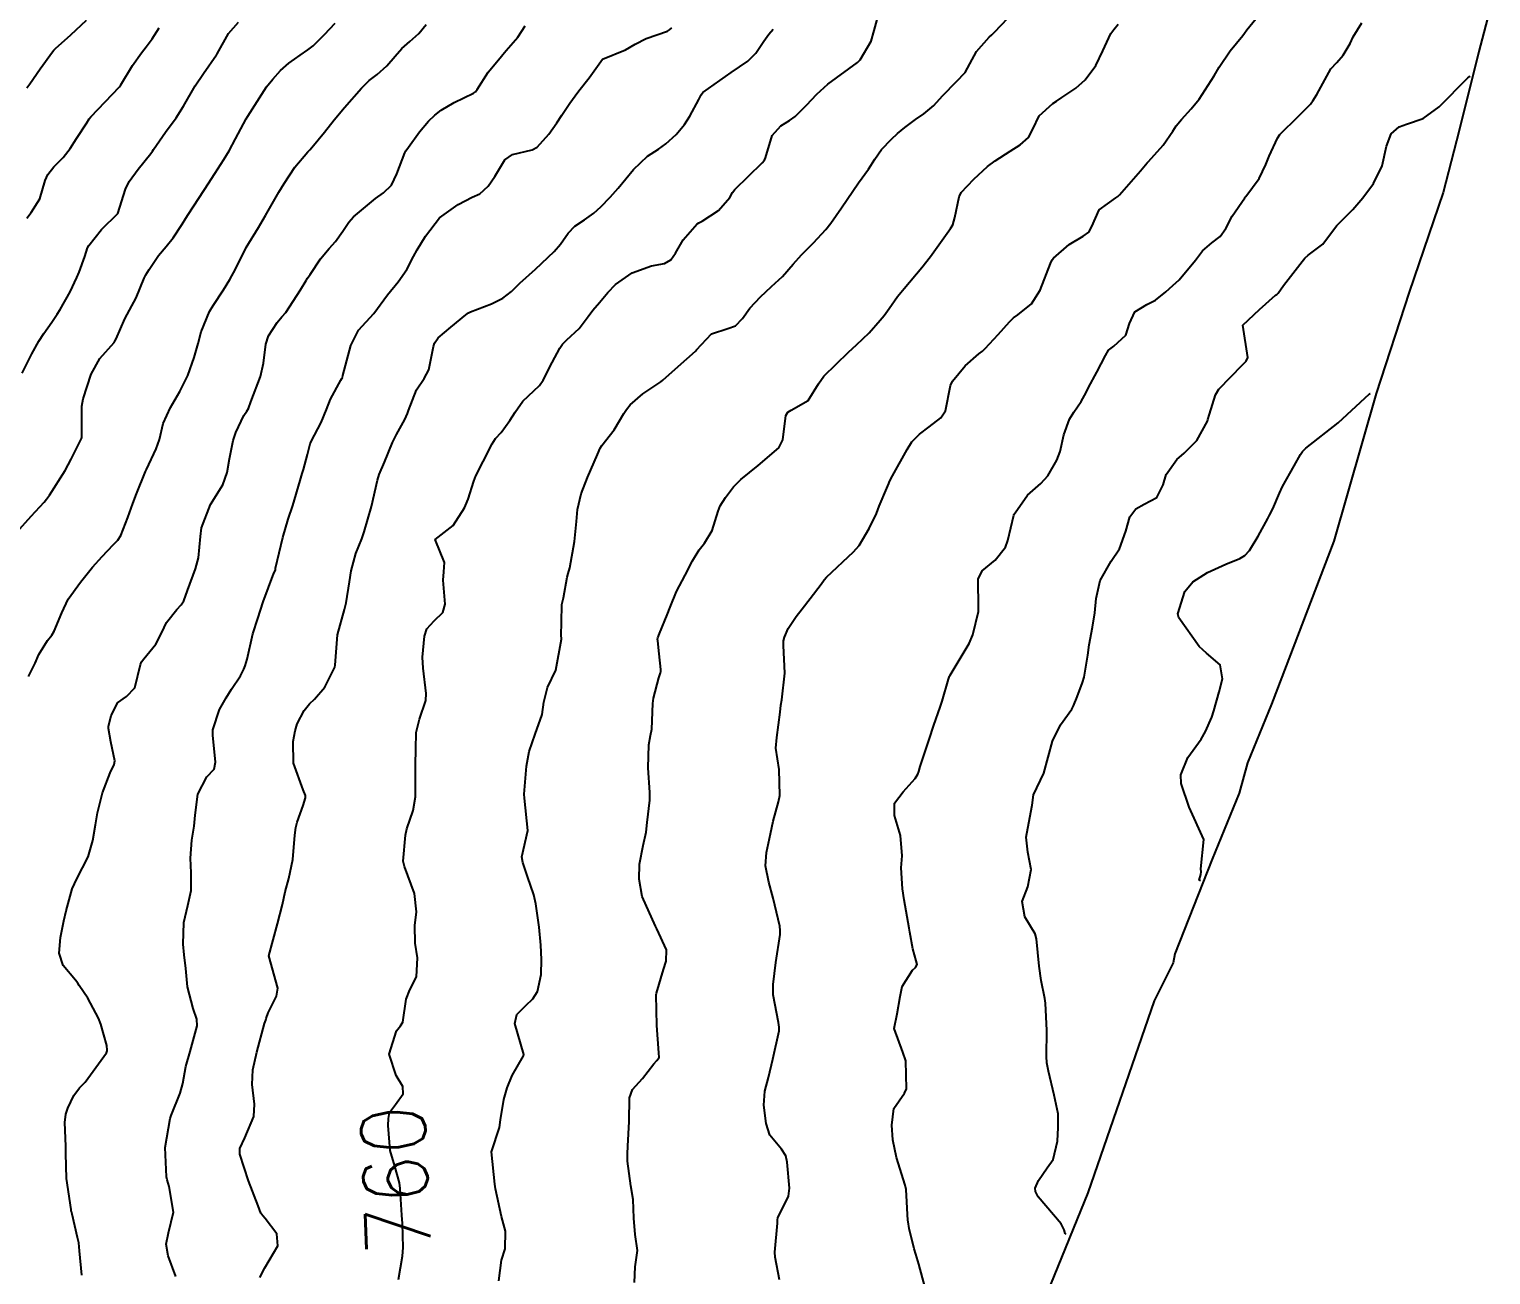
# Model space of a CAD drawing. Header units: metres. Extents: x 318500 to 325275, y 7408834 to 7428799.
# Drawn here: x 321804.4 to 321895.2, y 7415969.8 to 7416047.2 of the extents above; entities that cross this region are included whole.
import ezdxf
from ezdxf.enums import TextEntityAlignment as Align

# ---------------------------------------------------------------- set-up
doc = ezdxf.new("R2010")
doc.units = ezdxf.units.M
doc.header["$MEASUREMENT"] = 0
for name, color, linetype in [('Area', 45, 'Continuous'), ('Cotas', 45, 'Continuous'), ('Curvas de Nivel 1m', 11, 'Continuous'), ('Curvas de Nivel 5m', 15, 'Continuous')]:
    doc.layers.add(name, color=color, linetype=linetype)
doc.styles.add('Style-STANDARD', font='STANDARD.shx')

msp = doc.modelspace()

# ---------------------------------------------------------------- linework, layer by layer
at = {"layer": 'Area'}
msp.add_lwpolyline([(321895.196, 7416048.694), (321894.446, 7416045.842), (321893.239, 7416040.943), (321892.245, 7416037.081), (321890.124, 7416030.892), (321888.076, 7416024.6), (321885.448, 7416015.424), (321881.58, 7416005.288), (321880.082, 7416001.633), (321879.564, 7415999.761), (321877.893, 7415995.642), (321875.565, 7415989.769), (321875.453, 7415989.2), (321874.289, 7415986.837), (321870.164, 7415974.908), (321867.832, 7415969.211)], dxfattribs=at)
at = {"layer": 'Curvas de Nivel 1m', "flags": 128}
for points, elevation in [([(321803.94, 7416025.848), (321804.537, 7416027.063), (321804.965, 7416027.838), (321805.289, 7416028.323), (321805.788, 7416029.022), (321806.108, 7416029.513), (321806.292, 7416029.823), (321806.911, 7416030.914), (321807.344, 7416031.807), (321807.49, 7416032.14), (321807.84, 7416033.106), (321808.008, 7416033.637), (321808.09, 7416033.796), (321808.875, 7416034.775), (321809.88, 7416035.77), (321810.362, 7416037.298), (321810.584, 7416037.763), (321811.137, 7416038.532), (321811.926, 7416039.512), (321812.031, 7416039.646), (321812.095, 7416039.748), (321812.839, 7416040.844), (321813.504, 7416041.727), (321813.967, 7416042.459), (321814.685, 7416043.713), (321815.209, 7416044.49), (321816.009, 7416045.634), (321816.037, 7416045.672), (321816.054, 7416045.699), (321816.755, 7416046.963), (321817.374, 7416047.68)], 754), ([(321804.228, 7416035.493), (321804.505, 7416035.844), (321805.046, 7416036.681), (321805.375, 7416037.835), (321805.531, 7416038.208), (321805.913, 7416038.688), (321806.476, 7416039.267), (321806.919, 7416039.815), (321807.31, 7416040.439), (321807.954, 7416041.413), (321808.101, 7416041.655), (321808.207, 7416041.796), (321809.979, 7416043.656), (321810.035, 7416043.714), (321810.069, 7416043.769), (321810.793, 7416044.973), (321811.355, 7416045.76), (321811.641, 7416046.13), (321812.023, 7416046.644), (321812.459, 7416047.318)], 753), ([(321804.235, 7416043.59), (321804.422, 7416043.846), (321805.067, 7416044.767), (321805.823, 7416045.832), (321805.906, 7416045.936), (321806.013, 7416046.044), (321806.961, 7416046.881), (321807.936, 7416047.802)], 752), ([(321804.34, 7416006.993), (321804.746, 7416007.838), (321804.977, 7416008.367), (321805.521, 7416009.242), (321805.777, 7416009.576), (321805.926, 7416009.824), (321806.396, 7416010.969), (321806.805, 7416011.811), (321807.571, 7416012.862), (321808.319, 7416013.789), (321808.902, 7416014.469), (321809.601, 7416015.179), (321809.892, 7416015.481), (321810.072, 7416015.765), (321810.499, 7416016.889), (321810.811, 7416017.758), (321811.038, 7416018.364), (321811.606, 7416019.751), (321811.624, 7416019.787), (321811.662, 7416019.867), (321812.273, 7416021.15), (321812.464, 7416021.738), (321812.709, 7416022.731), (321813.157, 7416023.728), (321813.73, 7416024.709), (321814.224, 7416025.713), (321814.632, 7416026.832), (321814.865, 7416027.704), (321815.061, 7416028.421), (321815.585, 7416029.693), (321815.804, 7416030.056), (321816.454, 7416031.043), (321816.843, 7416031.68), (321817.191, 7416032.314), (321817.85, 7416033.67), (321818.626, 7416034.901), (321819.058, 7416035.652), (321819.895, 7416037.105), (321820.22, 7416037.635), (321820.888, 7416038.653), (321821.689, 7416039.622), (321821.806, 7416039.747), (321821.934, 7416039.884), (321822.723, 7416040.834), (321823.333, 7416041.599), (321823.968, 7416042.369), (321825.024, 7416043.574), (321825.506, 7416044.048), (321825.993, 7416044.421), (321826.607, 7416044.951), (321827.116, 7416045.549), (321827.528, 7416046.035), (321828.024, 7416046.475), (321828.591, 7416046.973), (321829.039, 7416047.525)], 756), ([(321807.641, 7415969.79), (321807.501, 7415971.314), (321807.452, 7415971.794), (321807.383, 7415972.144), (321807.048, 7415973.583), (321807.004, 7415973.755), (321806.989, 7415973.801), (321806.973, 7415973.879), (321806.688, 7415975.806), (321806.654, 7415977.357), (321806.645, 7415977.807), (321806.593, 7415979.279), (321806.653, 7415979.807), (321806.77, 7415980.171), (321807.147, 7415980.966), (321807.502, 7415981.448), (321807.843, 7415981.79), (321809.188, 7415983.617), (321809.226, 7415983.733), (321809.229, 7415983.77), (321809.193, 7415984.078), (321808.828, 7415985.399), (321808.674, 7415985.778), (321808.009, 7415987.008), (321807.486, 7415987.796), (321807.387, 7415987.944), (321807.243, 7415988.13), (321806.491, 7415989.05), (321806.238, 7415989.815), (321806.31, 7415990.779), (321806.518, 7415991.812), (321806.666, 7415992.443), (321807.052, 7415993.804), (321807.326, 7415994.425), (321808.033, 7415995.79), (321808.332, 7415996.809), (321808.489, 7415997.783), (321808.623, 7415998.54), (321808.925, 7415999.777), (321809.413, 7416001.022), (321809.656, 7416001.529), (321809.693, 7416001.767), (321809.438, 7416002.943), (321809.309, 7416003.772), (321809.313, 7416003.911), (321809.462, 7416004.555), (321809.864, 7416005.376), (321810.412, 7416005.761), (321810.933, 7416006.308), (321811.284, 7416007.752), (321811.347, 7416007.907), (321811.505, 7416008.091), (321812.245, 7416009.013), (321812.609, 7416009.734), (321812.906, 7416010.363), (321813.552, 7416011.168), (321813.818, 7416011.454), (321813.978, 7416011.714), (321814.212, 7416012.356), (321814.714, 7416013.703), (321814.903, 7416014.388), (321815.015, 7416015.699), (321815.081, 7416016.235), (321815.64, 7416017.69), (321816.409, 7416018.926), (321816.68, 7416019.68), (321816.825, 7416020.526), (321817.048, 7416021.676), (321817.213, 7416022.159), (321817.713, 7416023.22), (321817.89, 7416023.495), (321817.994, 7416023.666), (321818.14, 7416024.079), (321818.738, 7416025.655), (321818.936, 7416026.468), (321819.076, 7416027.65), (321819.25, 7416028.175), (321819.791, 7416029.012), (321820.08, 7416029.351), (321820.315, 7416029.632), (321821.234, 7416031.039), (321821.579, 7416031.614), (321821.677, 7416031.757), (321821.826, 7416031.992), (321822.483, 7416032.965), (321823.016, 7416033.598), (321823.403, 7416034.048), (321823.866, 7416034.68), (321824.228, 7416035.231), (321824.524, 7416035.58), (321825.897, 7416036.71), (321826.396, 7416037.062), (321826.883, 7416037.55), (321827.228, 7416038.236), (321827.713, 7416039.542), (321827.788, 7416039.685), (321827.935, 7416039.899), (321828.63, 7416040.849), (321829.195, 7416041.521), (321829.587, 7416041.894), (321829.97, 7416042.196), (321830.788, 7416042.687), (321831.987, 7416043.253), (321832.116, 7416043.351), (321832.204, 7416043.478), (321832.9, 7416044.572), (321833.646, 7416045.464), (321833.813, 7416045.662), (321834.017, 7416045.916), (321834.73, 7416046.749), (321835.186, 7416047.443)], 757), ([(321813.496, 7415969.713), (321813.019, 7415970.989), (321812.89, 7415971.722), (321813.037, 7415972.423), (321813.337, 7415973.716), (321813.074, 7415975.303), (321812.948, 7415975.722), (321812.906, 7415975.899), (321812.817, 7415977.724), (321813.128, 7415979.528), (321813.196, 7415979.719), (321813.764, 7415981.098), (321813.923, 7415981.709), (321814.118, 7415982.764), (321814.383, 7415983.702), (321814.805, 7415985.295), (321814.795, 7415985.696), (321814.554, 7415986.366), (321814.221, 7415987.705), (321814.106, 7415988.858), (321814.015, 7415989.709), (321813.942, 7415990.376), (321813.977, 7415991.71), (321814.232, 7415992.78), (321814.434, 7415993.703), (321814.44, 7415994.807), (321814.405, 7415995.704), (321814.491, 7415996.837), (321814.63, 7415997.701), (321814.686, 7415998.395), (321814.848, 7415999.698), (321815.416, 7416000.774), (321815.861, 7416001.248), (321815.943, 7416001.685), (321815.778, 7416003.355), (321815.796, 7416003.687), (321816.199, 7416004.953), (321816.607, 7416005.679), (321816.945, 7416006.216), (321817.501, 7416007.044), (321817.712, 7416007.462), (321817.803, 7416007.666), (321817.927, 7416008.077), (321818.277, 7416009.659), (321818.588, 7416010.61), (321818.916, 7416011.65), (321819.587, 7416013.425), (321819.651, 7416013.577), (321819.673, 7416013.639), (321819.69, 7416013.738), (321820.127, 7416015.632), (321820.468, 7416016.787), (321820.766, 7416017.623), (321821.215, 7416019.176), (321821.328, 7416019.615), (321821.41, 7416019.867), (321821.678, 7416020.8), (321821.833, 7416021.464), (321821.889, 7416021.608), (321822.513, 7416022.797), (321822.839, 7416023.599), (321823.093, 7416024.233), (321823.747, 7416025.414), (321823.811, 7416025.527), (321823.837, 7416025.589), (321823.871, 7416025.708), (321824.356, 7416027.581), (321824.837, 7416028.522), (321825.8, 7416029.56), (321826.634, 7416030.731), (321827.296, 7416031.538), (321827.838, 7416032.302), (321828.263, 7416033.108), (321828.476, 7416033.524), (321829.009, 7416034.376), (321829.88, 7416035.51), (321831.037, 7416036.349), (321831.9, 7416036.789), (321832.373, 7416037.005), (321832.901, 7416037.47), (321833.312, 7416038.07), (321833.927, 7416039.115), (321834.406, 7416039.453), (321835.635, 7416039.734), (321835.937, 7416039.905), (321836.657, 7416040.711), (321837.16, 7416041.412), (321837.478, 7416041.897), (321837.979, 7416042.643), (321838.294, 7416043.088), (321838.532, 7416043.395), (321839.181, 7416044.205), (321840.01, 7416045.38), (321841.425, 7416045.953), (321842.024, 7416046.311), (321842.704, 7416046.666), (321844.037, 7416047.11), (321844.171, 7416047.186), (321844.309, 7416047.317)], 758), ([(321833.548, 7415969.445), (321833.733, 7415970.729), (321833.946, 7415971.441), (321833.963, 7415972.519), (321833.725, 7415973.443), (321833.354, 7415975.169), (321833.315, 7415975.448), (321833.11, 7415977.45), (321833.601, 7415978.969), (321833.671, 7415979.445), (321833.877, 7415980.714), (321834.074, 7415981.441), (321834.396, 7415982.213), (321835.09, 7415983.431), (321835.102, 7415983.519), (321834.548, 7415985.437), (321834.667, 7415985.987), (321835.227, 7415986.551), (321835.678, 7415986.979), (321835.961, 7415987.419), (321836.186, 7415988.486), (321836.21, 7415989.416), (321836.169, 7415990.307), (321836.055, 7415991.419), (321835.857, 7415992.876), (321835.733, 7415993.424), (321835.337, 7415994.569), (321835.042, 7415995.433), (321834.989, 7415995.798), (321835.37, 7415997.43), (321835.151, 7415999.432), (321835.139, 7415999.697), (321835.271, 7416001.432), (321835.439, 7416002.35), (321835.812, 7416003.425), (321836.249, 7416004.637), (321836.363, 7416005.417), (321836.587, 7416006.32), (321837.093, 7416007.406), (321837.444, 7416009.316), (321837.443, 7416009.401), (321837.44, 7416009.493), (321837.463, 7416011.401), (321837.479, 7416011.484), (321837.567, 7416011.896), (321837.808, 7416013.175), (321837.864, 7416013.396), (321837.964, 7416013.764), (321838.264, 7416015.39), (321838.379, 7416016.639), (321838.445, 7416017.388), (321838.674, 7416018.365), (321839.074, 7416019.379), (321839.684, 7416020.791), (321839.855, 7416021.202), (321839.967, 7416021.367), (321840.732, 7416022.332), (321841.329, 7416023.354), (321841.482, 7416023.594), (321841.728, 7416023.894), (321842.499, 7416024.579), (321843.621, 7416025.322), (321843.751, 7416025.413), (321844.709, 7416026.261), (321845.769, 7416027.215), (321845.837, 7416027.299), (321846.763, 7416028.308), (321847.79, 7416028.625), (321848.256, 7416028.8), (321848.694, 7416029.257), (321849.157, 7416029.902), (321849.82, 7416030.593), (321850.152, 7416030.909), (321850.511, 7416031.233), (321851.194, 7416031.869), (321851.844, 7416032.641), (321852.357, 7416033.212), (321853.111, 7416033.952), (321853.874, 7416034.793), (321854.192, 7416035.185), (321854.852, 7416036.133), (321855.552, 7416037.165), (321855.915, 7416037.685), (321856.533, 7416038.544), (321856.92, 7416039.15), (321857.327, 7416039.759), (321857.949, 7416040.404), (321858.335, 7416040.753), (321858.779, 7416041.128), (321859.456, 7416041.63), (321859.973, 7416041.983), (321860.584, 7416042.498), (321861.125, 7416043.093), (321861.999, 7416043.975), (321862.533, 7416044.546), (321862.824, 7416045.072), (321863.232, 7416045.858), (321864.035, 7416046.742), (321864.203, 7416046.892), (321864.354, 7416047.055), (321865.177, 7416047.919)], 761), ([(321841.991, 7415969.335), (321842.029, 7415970.321), (321842.185, 7415971.333), (321842.036, 7415972.331), (321841.939, 7415973.337), (321841.9, 7415974.505), (321841.77, 7415975.34), (321841.558, 7415976.888), (321841.549, 7415977.343), (321841.582, 7415977.811), (321841.648, 7415979.342), (321841.674, 7415980.82), (321841.873, 7415981.339), (321842.481, 7415982.02), (321843.184, 7415982.924), (321843.376, 7415983.129), (321843.517, 7415983.315), (321843.493, 7415983.616), (321843.371, 7415985.318), (321843.344, 7415987.213), (321843.36, 7415987.318), (321843.791, 7415988.783), (321843.952, 7415989.31), (321843.982, 7415990.014), (321843.386, 7415991.319), (321843.292, 7415991.48), (321842.468, 7415993.333), (321842.269, 7415994.403), (321842.299, 7415995.336), (321842.53, 7415996.501), (321842.703, 7415997.33), (321842.776, 7415997.932), (321842.936, 7415999.327), (321842.945, 7415999.788), (321842.843, 7416001.329), (321842.875, 7416002.76), (321842.987, 7416003.327), (321843.062, 7416003.72), (321843.128, 7416005.325), (321843.16, 7416005.65), (321843.504, 7416006.917), (321843.601, 7416007.226), (321843.624, 7416007.318), (321843.625, 7416007.432), (321843.521, 7416008.411), (321843.434, 7416009.226), (321843.425, 7416009.322), (321843.439, 7416009.414), (321843.535, 7416009.676), (321844.021, 7416010.845), (321844.199, 7416011.31), (321844.597, 7416012.283), (321845.136, 7416013.297), (321845.599, 7416014.188), (321846.007, 7416014.885), (321846.333, 7416015.283), (321846.824, 7416016.076), (321847.179, 7416017.275), (321847.315, 7416017.604), (321847.653, 7416018.13), (321848.133, 7416018.793), (321848.587, 7416019.256), (321849.679, 7416020.112), (321850.955, 7416021.221), (321851.204, 7416021.711), (321851.399, 7416023.223), (321851.518, 7416023.427), (321851.725, 7416023.559), (321852.772, 7416024.167), (321853.421, 7416025.195), (321853.755, 7416025.668), (321855.287, 7416027.167), (321855.538, 7416027.399), (321855.777, 7416027.607), (321856.574, 7416028.367), (321857.259, 7416029.145), (321857.498, 7416029.45), (321857.811, 7416029.879), (321858.333, 7416030.622), (321858.739, 7416031.126), (321859.843, 7416032.419), (321860.373, 7416033.102), (321861.633, 7416034.84), (321861.772, 7416035.082), (321861.887, 7416035.536), (321862.161, 7416036.823), (321862.288, 7416037.076), (321863.074, 7416037.913), (321863.926, 7416038.691), (321864.394, 7416039.053), (321865.322, 7416039.657), (321865.945, 7416040.044), (321866.461, 7416040.513), (321866.733, 7416041.018), (321867.139, 7416041.846), (321867.984, 7416042.62), (321868.215, 7416042.77), (321868.544, 7416042.994), (321869.406, 7416043.576), (321870.001, 7416044.086), (321870.659, 7416044.97), (321871.089, 7416045.899), (321871.581, 7416046.957), (321871.775, 7416047.223), (321872.049, 7416047.549)], 762), ([(321851.004, 7415969.505), (321850.721, 7415970.91), (321850.718, 7415971.215), (321850.867, 7415973.031), (321850.869, 7415973.213), (321850.889, 7415973.376), (321851.057, 7415973.695), (321851.564, 7415974.713), (321851.611, 7415975.205), (321851.483, 7415976.827), (321851.401, 7415977.207), (321851.114, 7415977.617), (321850.407, 7415978.505), (321850.164, 7415979.224), (321850.022, 7415980.352), (321850.082, 7415981.226), (321850.312, 7415982.084), (321850.593, 7415983.219), (321850.972, 7415984.978), (321850.986, 7415985.213), (321850.937, 7415985.491), (321850.61, 7415987.219), (321850.601, 7415987.868), (321850.767, 7415989.218), (321851.032, 7415990.959), (321851.049, 7415991.214), (321851.017, 7415991.491), (321850.604, 7415993.221), (321850.335, 7415994.225), (321850.126, 7415995.228), (321850.2, 7415996.069), (321850.442, 7415997.224), (321850.596, 7415998.008), (321850.931, 7415999.217), (321851.013, 7415999.609), (321850.973, 7416001.217), (321850.775, 7416002.552), (321850.828, 7416003.219), (321851.05, 7416004.793), (321851.089, 7416005.216), (321851.14, 7416005.561), (321851.33, 7416007.213), (321851.241, 7416008.928), (321851.253, 7416009.214), (321851.302, 7416009.445), (321851.542, 7416009.988), (321852.035, 7416010.723), (321852.409, 7416011.202), (321852.912, 7416011.854), (321853.583, 7416012.737), (321853.769, 7416013.006), (321853.918, 7416013.185), (321855.606, 7416014.761), (321855.953, 7416015.155), (321856.565, 7416016.207), (321857.019, 7416017.139), (321857.201, 7416017.583), (321857.664, 7416018.712), (321857.789, 7416019.008), (321857.841, 7416019.128), (321858.017, 7416019.471), (321858.923, 7416021.122), (321859.219, 7416021.596), (321859.704, 7416022.058), (321860.291, 7416022.521), (321861.029, 7416023.09), (321861.307, 7416023.506), (321861.634, 7416025.082), (321861.753, 7416025.368), (321862.528, 7416026.307), (321863.39, 7416027.064), (321863.607, 7416027.228), (321863.775, 7416027.384), (321864.58, 7416028.257), (321865.292, 7416029.038), (321865.546, 7416029.292), (321865.807, 7416029.487), (321866.661, 7416030.174), (321867.194, 7416031.01), (321867.847, 7416032.677), (321867.95, 7416032.898), (321868.025, 7416032.998), (321869.005, 7416033.846), (321869.871, 7416034.368), (321870.225, 7416034.625), (321870.406, 7416034.972), (321870.856, 7416036.005), (321871.907, 7416036.745), (321872.024, 7416036.832), (321872.124, 7416036.947), (321873.425, 7416038.428), (321873.849, 7416038.921), (321873.886, 7416038.965), (321873.932, 7416039.022), (321874.841, 7416040.017), (321875.435, 7416040.905), (321875.642, 7416041.226), (321875.971, 7416041.622), (321876.585, 7416042.287), (321877.068, 7416042.884), (321878.005, 7416044.333), (321878.315, 7416044.865), (321879, 7416045.88), (321879.783, 7416046.844), (321879.898, 7416046.986), (321880.045, 7416047.195), (321880.778, 7416048.114)], 763), ([(321860.019, 7415969.095), (321859.653, 7415970.468), (321859.473, 7415971.103), (321859.362, 7415971.433), (321859.046, 7415972.703), (321858.984, 7415973.111), (321858.978, 7415973.184), (321858.864, 7415975.112), (321858.804, 7415975.393), (321858.268, 7415977.118), (321858.037, 7415978.204), (321857.97, 7415979.122), (321858.113, 7415980.153), (321858.769, 7415981.114), (321858.893, 7415981.384), (321858.857, 7415983.113), (321858.654, 7415983.657), (321858.132, 7415985.121), (321858.311, 7415986.032), (321858.495, 7415987.117), (321858.629, 7415987.737), (321859.264, 7415988.741), (321859.448, 7415988.927), (321859.547, 7415989.106), (321859.495, 7415989.329), (321859.28, 7415990.069), (321859.094, 7415991.112), (321859.047, 7415991.36), (321858.741, 7415993.116), (321858.633, 7415993.815), (321858.564, 7415995.118), (321858.623, 7415995.852), (321858.517, 7415997.119), (321858.146, 7415998.365), (321858.147, 7415999.123), (321858.688, 7415999.84), (321859.423, 7416000.657), (321859.599, 7416000.936), (321859.654, 7416001.107), (321859.733, 7416001.405), (321860.293, 7416003.097), (321860.583, 7416003.973), (321860.988, 7416005.087), (321861.109, 7416005.462), (321861.506, 7416006.837), (321861.572, 7416007.016), (321861.606, 7416007.079), (321861.738, 7416007.302), (321862.784, 7416009.061), (321863.003, 7416009.593), (321863.368, 7416011.053), (321863.373, 7416011.243), (321863.351, 7416013.054), (321863.595, 7416013.566), (321864.407, 7416014.237), (321865.036, 7416015.036), (321865.191, 7416015.462), (321865.567, 7416017.031), (321865.587, 7416017.084), (321865.642, 7416017.181), (321866.402, 7416018.276), (321867.232, 7416019.007), (321867.675, 7416019.478), (321868.234, 7416020.445), (321868.439, 7416020.993), (321868.677, 7416022.019), (321869.025, 7416022.987), (321869.28, 7416023.431), (321869.737, 7416024.104), (321870.058, 7416024.662), (321870.209, 7416024.973), (321870.715, 7416025.921), (321871.257, 7416026.958), (321871.452, 7416027.277), (321871.779, 7416027.537), (321872.518, 7416028.21), (321872.744, 7416028.936), (321873.073, 7416029.669), (321873.818, 7416030.12), (321874.354, 7416030.383), (321874.997, 7416030.908), (321875.431, 7416031.307), (321875.838, 7416031.663), (321876.85, 7416032.885), (321877.28, 7416033.458), (321877.866, 7416033.947), (321878.38, 7416034.354), (321878.727, 7416034.857), (321879.119, 7416035.624), (321879.909, 7416036.762), (321879.944, 7416036.805), (321879.97, 7416036.839), (321880.798, 7416037.954), (321881.218, 7416038.827), (321881.426, 7416039.336), (321881.954, 7416040.452), (321882.093, 7416040.683), (321882.212, 7416040.816), (321883.1, 7416041.677), (321883.987, 7416042.574), (321884.082, 7416042.696), (321884.142, 7416042.788), (321884.389, 7416043.179), (321885.252, 7416044.771), (321885.623, 7416045.159), (321886.023, 7416045.613), (321886.449, 7416046.34), (321886.643, 7416046.754), (321887.179, 7416047.623)], 764), ([(321818.708, 7415969.644), (321819.009, 7415970.248), (321819.834, 7415971.628), (321819.771, 7415972.363), (321819.047, 7415973.319), (321818.888, 7415973.482), (321818.761, 7415973.644), (321818.605, 7415974.099), (321817.995, 7415975.656), (321817.456, 7415977.313), (321817.469, 7415977.665), (321817.782, 7415978.326), (321818.344, 7415979.652), (321818.38, 7415980.413), (321818.22, 7415981.654), (321818.278, 7415982.549), (321818.53, 7415983.65), (321818.998, 7415985.434), (321819.071, 7415985.642), (321819.106, 7415985.747), (321819.217, 7415986.101), (321819.739, 7415987.125), (321819.832, 7415987.631), (321819.27, 7415989.64), (321819.813, 7415991.632), (321820.111, 7415992.824), (321820.282, 7415993.626), (321820.5, 7415994.455), (321820.76, 7415995.619), (321820.887, 7415997.139), (321820.942, 7415997.616), (321821.031, 7415997.959), (321821.391, 7415998.986), (321821.554, 7415999.452), (321821.551, 7415999.608), (321821.405, 7415999.953), (321820.794, 7416001.62), (321820.782, 7416002.959), (321820.906, 7416003.618), (321821.022, 7416004.051), (321821.469, 7416004.895), (321821.788, 7416005.295), (321822.104, 7416005.604), (321822.741, 7416006.348), (321823.363, 7416007.591), (321823.39, 7416007.712), (321823.53, 7416009.59), (321823.968, 7416011.17), (321824.079, 7416011.582), (321824.278, 7416012.882), (321824.382, 7416013.578), (321824.667, 7416014.64), (321825.038, 7416015.569), (321825.196, 7416015.987), (321825.64, 7416017.56), (321826.009, 7416019.211), (321826.128, 7416019.553), (321826.459, 7416020.329), (321826.955, 7416021.541), (321827.196, 7416022.039), (321827.712, 7416022.981), (321827.89, 7416023.356), (321827.948, 7416023.528), (321828.446, 7416024.817), (321828.928, 7416025.518), (321829.216, 7416026.055), (321829.507, 7416027.513), (321829.566, 7416027.72), (321829.778, 7416028.059), (321830.579, 7416028.707), (321831.505, 7416029.484), (321831.669, 7416029.615), (321831.803, 7416029.666), (321833.107, 7416030.164), (321833.816, 7416030.518), (321834.336, 7416030.931), (321834.853, 7416031.44), (321835.839, 7416032.326), (321836.996, 7416033.413), (321837.386, 7416033.878), (321837.867, 7416034.56), (321838.285, 7416034.985), (321838.88, 7416035.39), (321839.462, 7416035.809), (321839.892, 7416036.19), (321840.479, 7416036.794), (321840.969, 7416037.364), (321841.922, 7416038.514), (321842.787, 7416039.337), (321843.478, 7416039.786), (321843.942, 7416040.104), (321844.571, 7416040.693), (321845.092, 7416041.309), (321845.435, 7416041.839), (321845.984, 7416042.867), (321846.125, 7416043.161), (321846.241, 7416043.296), (321848.003, 7416044.536), (321849.037, 7416045.255), (321849.527, 7416045.738), (321850.029, 7416046.481), (321850.345, 7416046.927), (321850.598, 7416047.234)], 759), ([(321877.15, 7415994.3), (321877.08, 7415994.348), (321877.181, 7415994.705), (321877.194, 7415994.872), (321877.175, 7415995.048), (321877.37, 7415996.87), (321876.462, 7415998.879), (321875.957, 7416000.349), (321875.934, 7416000.885), (321876.363, 7416001.959), (321877.039, 7416002.874), (321877.208, 7416003.118), (321877.461, 7416003.59), (321877.865, 7416004.474), (321877.978, 7416004.863), (321878.313, 7416006.042), (321878.526, 7416006.855), (321878.386, 7416007.724), (321877.526, 7416008.447), (321877.076, 7416008.875), (321875.81, 7416010.642), (321875.754, 7416010.897), (321876.19, 7416012.282), (321876.684, 7416012.884), (321877.596, 7416013.46), (321878.729, 7416013.98), (321879.605, 7416014.345), (321879.915, 7416014.528), (321880.211, 7416014.834), (321880.735, 7416015.717), (321881.337, 7416016.823), (321881.444, 7416017.021), (321881.649, 7416017.427), (321882.072, 7416018.406), (321882.259, 7416018.811), (321882.987, 7416020.105), (321883.371, 7416020.795), (321883.495, 7416020.99), (321883.696, 7416021.189), (321885.72, 7416022.76), (321887.661, 7416024.569), (321887.699, 7416024.594), (321887.71, 7416024.59)], 766)]:
    msp.add_lwpolyline(points, dxfattribs=dict(at, elevation=elevation))
at = {"layer": 'Curvas de Nivel 5m', "flags": 128}
for points, elevation in [([(321803.612, 7416015.984), (321804.505, 7416016.963), (321805.301, 7416017.833), (321805.455, 7416018.019), (321805.644, 7416018.278), (321806.614, 7416019.816), (321806.978, 7416020.503), (321807.629, 7416021.801), (321807.639, 7416021.853), (321807.652, 7416023.801), (321807.725, 7416024.252), (321808.229, 7416025.793), (321808.772, 7416026.767), (321809.655, 7416027.772), (321809.703, 7416027.839), (321809.773, 7416028), (321810.319, 7416029.238), (321810.615, 7416029.762), (321811.022, 7416030.543), (321811.51, 7416031.753), (321811.616, 7416031.959), (321811.828, 7416032.303), (321812.415, 7416033.168), (321812.894, 7416033.734), (321813.327, 7416034.259), (321813.871, 7416035.111), (321814.102, 7416035.491), (321814.245, 7416035.715), (321814.925, 7416036.739), (321815.537, 7416037.695), (321815.681, 7416037.915), (321815.909, 7416038.263), (321816.471, 7416039.136), (321816.798, 7416039.681), (321817.196, 7416040.423), (321817.864, 7416041.671), (321817.962, 7416041.838), (321819.129, 7416043.653), (321819.506, 7416044.129), (321819.995, 7416044.667), (321820.514, 7416045.123), (321821.222, 7416045.628), (321821.692, 7416045.946), (321822.019, 7416046.203), (321822.729, 7416046.91), (321823.38, 7416047.6)], 755), ([(321827.332, 7415969.527), (321827.574, 7415970.972), (321827.609, 7415971.524), (321827.563, 7415973.007), (321827.537, 7415973.525), (321827.422, 7415975.179), (321827.378, 7415975.527), (321827.096, 7415976.572), (321826.813, 7415977.534), (321826.69, 7415979.101), (321826.704, 7415979.536), (321826.762, 7415979.909), (321827.143, 7415980.398), (321827.615, 7415981.064), (321827.585, 7415981.526), (321827.17, 7415982.205), (321826.743, 7415983.537), (321827.205, 7415984.99), (321827.445, 7415985.29), (321827.591, 7415985.526), (321827.799, 7415986.957), (321828.023, 7415987.522), (321828.434, 7415988.336), (321828.506, 7415989.518), (321828.366, 7415990.433), (321828.335, 7415991.52), (321828.442, 7415992.38), (321828.312, 7415993.52), (321827.686, 7415995.186), (321827.613, 7415995.527), (321827.75, 7415997.143), (321827.847, 7415997.525), (321828.229, 7415998.68), (321828.374, 7415999.52), (321828.37, 7416000.566), (321828.378, 7416001.521), (321828.401, 7416002.482), (321828.411, 7416003.52), (321828.623, 7416004.358), (321829.027, 7416005.515), (321829.052, 7416005.949), (321828.854, 7416007.517), (321828.822, 7416008.212), (321828.931, 7416009.516), (321829.082, 7416009.969), (321829.544, 7416010.456), (321830.075, 7416010.979), (321830.216, 7416011.5), (321830.096, 7416012.988), (321830.13, 7416013.502), (321830.186, 7416014.092), (321829.61, 7416015.51), (321830.726, 7416016.391), (321831.428, 7416017.483), (321831.495, 7416017.63), (321831.648, 7416018.035), (321831.995, 7416019.145), (321832.12, 7416019.473), (321832.576, 7416020.364), (321833.147, 7416021.458), (321833.36, 7416021.79), (321833.701, 7416022.177), (321834.246, 7416022.911), (321834.58, 7416023.441), (321835.057, 7416024.109), (321835.74, 7416024.76), (321836.086, 7416025.083), (321836.303, 7416025.422), (321836.87, 7416026.522), (321837.357, 7416027.406), (321837.519, 7416027.659), (321837.778, 7416027.936), (321838.545, 7416028.633), (321839.11, 7416029.387), (321839.408, 7416029.782), (321839.813, 7416030.24), (321840.33, 7416030.865), (321840.798, 7416031.365), (321841.837, 7416032.09), (321843.036, 7416032.526), (321843.843, 7416032.667), (321844.256, 7416032.905), (321844.529, 7416033.313), (321845.021, 7416034.15), (321845.877, 7416035.131), (321845.979, 7416035.198), (321846.192, 7416035.295), (321847.199, 7416035.972), (321847.903, 7416036.775), (321848.087, 7416037.088), (321848.226, 7416037.265), (321849.927, 7416038.933), (321850.066, 7416039.101), (321850.125, 7416039.238), (321850.548, 7416040.637), (321851.082, 7416041.229), (321851.626, 7416041.562), (321851.969, 7416041.815), (321852.681, 7416042.508), (321853.318, 7416043.2), (321853.996, 7416043.827), (321855.836, 7416045.163), (321855.932, 7416045.24), (321856.013, 7416045.331), (321856.692, 7416046.492), (321856.883, 7416047.152), (321857.128, 7416048.075)], 760), ([(321868.82, 7415972.32), (321868.742, 7415972.374), (321868.692, 7415972.62), (321868.51, 7415972.978), (321867.075, 7415974.671), (321866.903, 7415975.003), (321866.885, 7415975.201), (321867.09, 7415975.688), (321867.632, 7415976.463), (321868, 7415976.987), (321868.263, 7415978.124), (321868.313, 7415978.982), (321868.306, 7415979.819), (321868.075, 7415980.986), (321867.707, 7415982.468), (321867.601, 7415982.994), (321867.581, 7415983.381), (321867.605, 7415984.994), (321867.523, 7415986.709), (321867.485, 7415986.996), (321867.257, 7415988.104), (321867.143, 7415989.002), (321866.977, 7415990.695), (321866.884, 7415991.006), (321866.25, 7415992.072), (321866.085, 7415993.019), (321866.424, 7415993.923), (321866.64, 7415995.011), (321866.44, 7415996.093), (321866.335, 7415997.016), (321866.494, 7415997.903), (321866.702, 7415999.01), (321866.772, 7415999.647), (321867.43, 7416001), (321867.97, 7416002.992), (321868.46, 7416003.991), (321869.156, 7416004.975), (321869.272, 7416005.184), (321869.491, 7416005.73), (321869.834, 7416006.638), (321869.931, 7416006.966), (321870.163, 7416008.324), (321870.246, 7416008.963), (321870.441, 7416010.067), (321870.585, 7416010.96), (321870.678, 7416011.859), (321870.93, 7416012.96), (321871.602, 7416014.178), (321872.117, 7416014.942), (321872.518, 7416016.045), (321872.777, 7416016.933), (321873.141, 7416017.434), (321873.652, 7416017.711), (321874.442, 7416018.128), (321874.838, 7416018.908), (321875.03, 7416019.553), (321875.686, 7416020.496), (321876.145, 7416020.893), (321876.921, 7416021.662), (321877.59, 7416022.872), (321877.624, 7416022.969), (321877.727, 7416023.315), (321878.092, 7416024.518), (321878.297, 7416024.862), (321879.765, 7416026.369), (321880.007, 7416026.598), (321880.109, 7416026.837), (321879.8, 7416028.84), (321880.827, 7416029.818), (321881.828, 7416030.709), (321881.893, 7416030.755), (321881.979, 7416030.818), (321882.324, 7416031.302), (321883.475, 7416032.796), (321883.64, 7416033.007), (321883.856, 7416033.196), (321884.771, 7416033.872), (321885.417, 7416034.767), (321885.621, 7416035.026), (321885.888, 7416035.28), (321886.627, 7416036.025), (321887.251, 7416036.747), (321887.919, 7416037.654), (321888.438, 7416038.732), (321888.715, 7416039.962), (321889.009, 7416040.724), (321889.509, 7416041.174), (321889.969, 7416041.341), (321890.991, 7416041.678), (321891.986, 7416042.4), (321893.778, 7416044.209), (321893.88, 7416044.288), (321893.92, 7416044.32)], 765)]:
    msp.add_lwpolyline(points, dxfattribs=dict(at, elevation=elevation))

# ---------------------------------------------------------------- texts
at = {"layer": 'Cotas', "style": 'Style-STANDARD'}
msp.add_text('760', height=4, rotation=92.68952, dxfattribs=at).set_placement((321827.145, 7415975.708, 760), align=Align.MIDDLE_CENTER)

doc.saveas('drawing.dxf')
